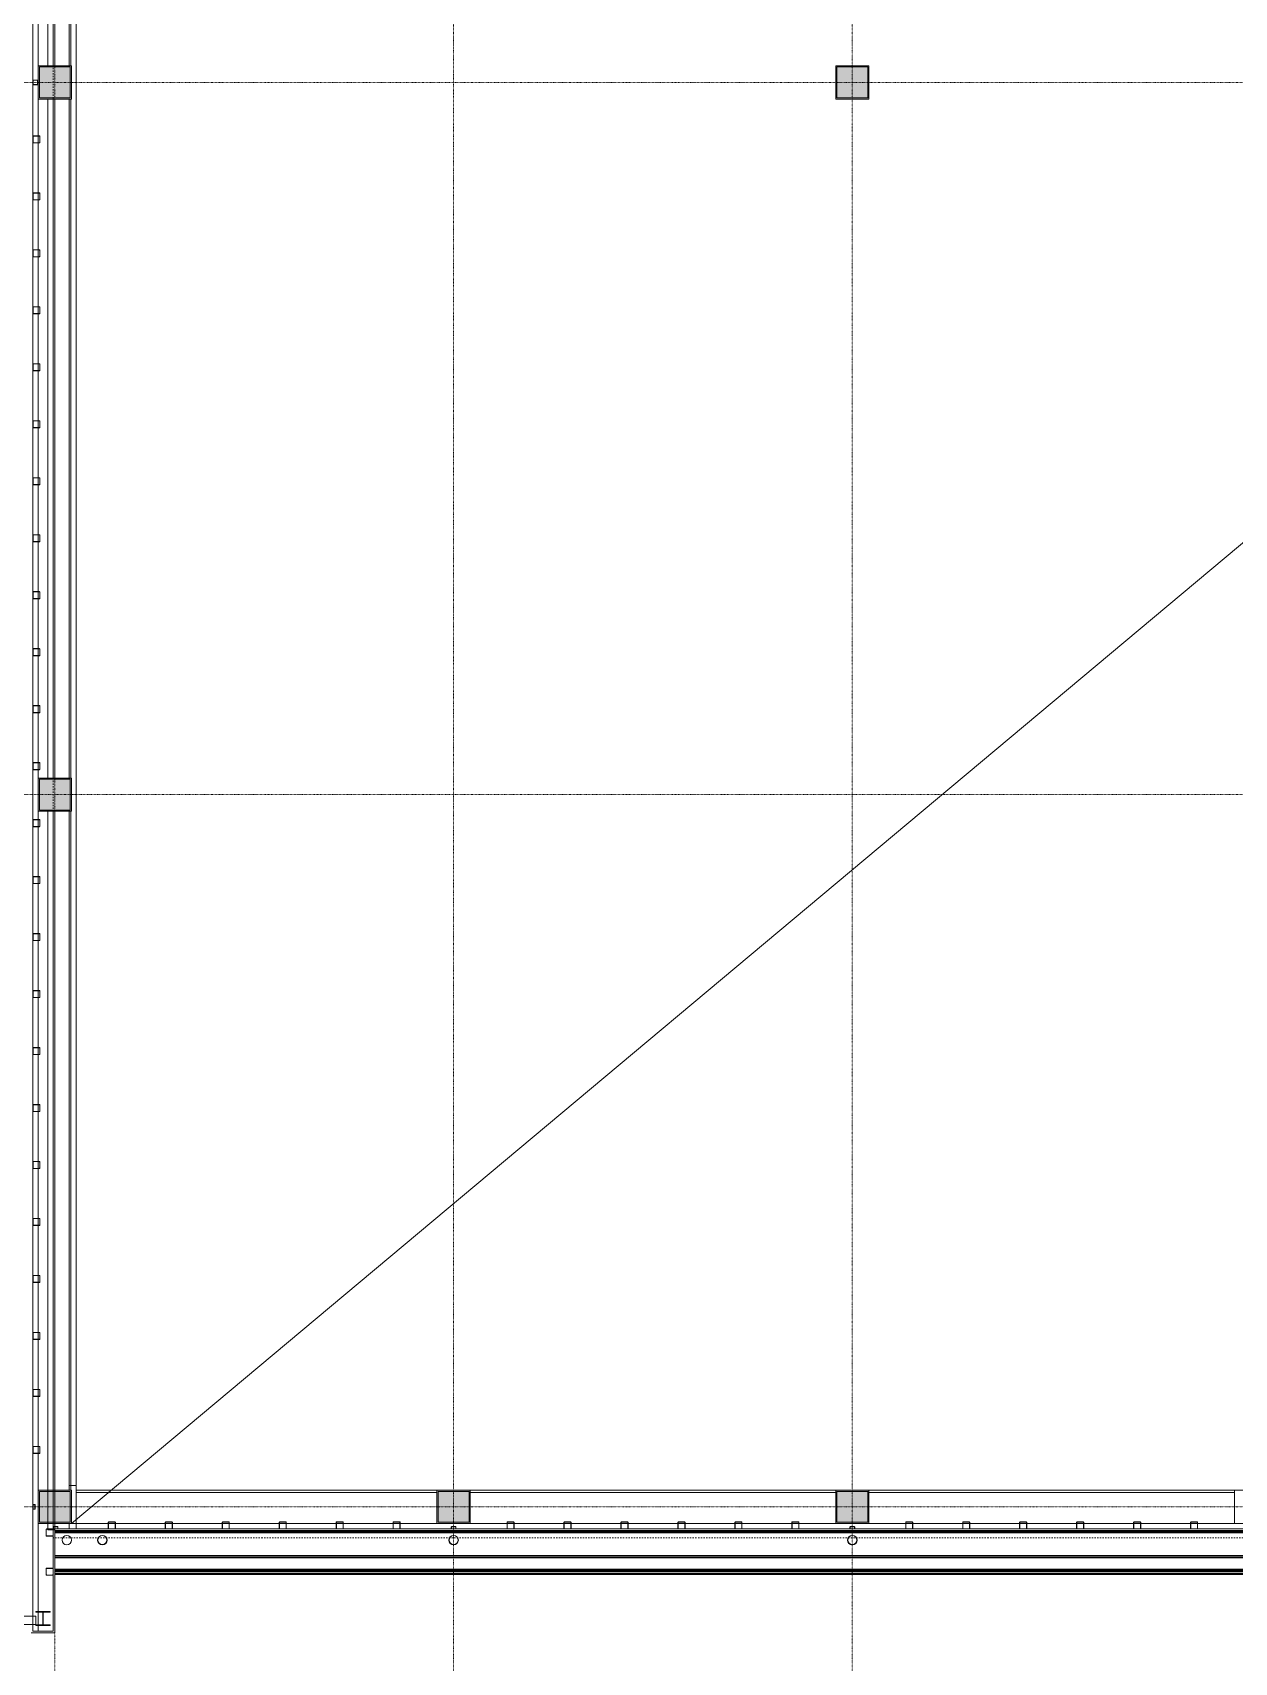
# Model space of a CAD drawing. Extents: x -32000 to 416743, y -254124 to 144214.
# Drawn here: x 17530 to 42850, y -3275 to 31049 of the extents above; entities that cross this region are included whole.
import ezdxf

# ---------------------------------------------------------------- set-up
doc = ezdxf.new("R2010")
doc.units = 0
doc.header["$LTSCALE"] = 10
for name, pattern in [('H12PL4$0$JJP_三點線', [0.9, 0.3, -0.15, 0, -0.15, 0, -0.15, 0, -0.15]), ('H12PL4$0$JJP_虛線(退縮線、投影線、地下室範圍、非屬本工程、圖面分區)', [0.45, 0.3, -0.15]), ('XFM7P40ICA$0$H12PL4$0$DOTK1', [0.01, 0.005, -0.005]), ('XFM7P40ICA$0$H12PL4$0$JJP_三點線', [0.9, 0.3, -0.15, 0, -0.15, 0, -0.15, 0, -0.15]), ('XFM7P40ICA$0$H12PL4$0$JJP_虛線(退縮線、投影線、地下室範圍、非屬本工程、圖面分區)', [0.45, 0.3, -0.15]), ('XFM7P40ICA$0$H12PL4$0$TAI_虛線', [5.644, 2.822, -2.822])]:
    doc.linetypes.add(name, pattern=pattern)
for name, color, linetype in [('H12PL4$0$A-OBJE-2D', 252, 'Continuous'), ('H12PL4$0$A-OBJE-MEP', 252, 'Continuous'), ('H12PL4$0$A-WALL-EX', 252, 'Continuous'), ('H12PL4$0$A-WALL-IN', 252, 'Continuous'), ('H12PL4$0$S-COL', 252, 'Continuous'), ('H12PL4$0$S-GRID', 252, 'Continuous'), ('XFM7P40ICA$0$H12PL4$0$A-OBJE-MEP', 252, 'Continuous'), ('XFM7P40ICA$0$H12PL4$0$A-ROOF', 252, 'Continuous'), ('XFM7P40ICA$0$H12PL4$0$A-WALL-EX', 252, 'Continuous'), ('XFM7P40ICA$0$H12PL4$0$A-WALL-IN', 252, 'Continuous'), ('XFM7P40ICA$0$H12PL4$0$Hattch', 252, 'Continuous'), ('XFM7P40ICA$0$H12PL4$0$L40_19_DRAN', 252, 'Continuous'), ('XFM7P40ICA$0$H12PL4$0$L40_19_SIAGE1', 252, 'Continuous'), ('XFM7P40ICA$0$H12PL4$0$L40_19_SIAGE3', 252, 'Continuous'), ('XFM7P40ICA$0$H12PL4$0$L40_19_STEEL2', 252, 'Continuous'), ('XFM7P40ICA$0$H12PL4$0$L40_19_STEEL3', 252, 'Continuous'), ('XFM7P40ICA$0$H12PL4$0$L40_19_SUGATAD', 252, 'Continuous'), ('XFM7P40ICA$0$H12PL4$0$S-COL', 252, 'Continuous'), ('XFM7P40ICA$0$H12PL4$0$S-GRID', 252, 'Continuous')]:
    doc.layers.add(name, color=color, linetype=linetype)

# ---------------------------------------------------------------- blocks, each defined once
blk = doc.blocks.new('H12PL4')
at = {"layer": 'H12PL4$0$A-OBJE-2D', "lineweight": 0}
blk.add_line((18350, -350), (126700, 90350), dxfattribs=at)
at = {"layer": 'H12PL4$0$A-OBJE-MEP', "lineweight": 0, "flags": 128}
for points in [[(19095, -700, 1), (18905, -700, 1)], [(26495, -700, 1), (26305, -700, 1)], [(34895, -700, 1), (34705, -700, 1)]]:
    blk.add_lwpolyline(points, format="xyb", close=True, dxfattribs=at)
at = {"layer": 'H12PL4$0$A-OBJE-MEP', "lineweight": 0}
for centre in [(19000, -700), (26400, -700), (34800, -700)]:
    blk.add_circle(centre, 100, dxfattribs=at)
at = {"layer": 'H12PL4$0$A-WALL-EX', "lineweight": 0}
blk.add_line((126700, -465), (18000, -465), dxfattribs=at)
at = {"layer": 'H12PL4$0$A-WALL-EX', "linetype": 'H12PL4$0$JJP_虛線(退縮線、投影線、地下室範圍、非屬本工程、圖面分區)', "lineweight": 0}
for p, q in [((18000, -550), (126646.3, -550)), ((18000, -1050), (126646.3, -1050)), ((18000, -1330), (126700, -1330)), ((18000, -1345), (126700, -1345)), ((18000, -1365), (126700, -1365))]:
    blk.add_line(p, q, dxfattribs=at)
at = {"layer": 'H12PL4$0$A-WALL-EX', "lineweight": 0, "flags": 128}
for points in [[(17650, 30350), (17650, 44650)], [(17650, 15350), (17650, 29650)], [(17650, 350), (17650, 14650)], [(17650, -2615), (17650, -350)], [(18000, -482.5), (17965, -482.5)], [(17965, -482.5), (17965, -2615)], [(126700, -350), (18000, -350)], [(18000, -465), (18000, -350)], [(18000, -482.5), (18000, -465)], [(18000, -500), (68150, -500)], [(18000, -500), (126700, -500)], [(18000, -500), (126700, -500)], [(18000, -2650), (18000, -500)], [(18000, -1400), (126700, -1400)], [(17600, -2300), (-150, -2300)], [(17600, -2300), (17600, -2480)], [(-150, -2480), (17600, -2480)], [(17500, -2650), (17965, -2650)], [(17965, -2615), (17650, -2615)], [(17965, -2650), (18000, -2650)]]:
    blk.add_lwpolyline(points, dxfattribs=at)
at = {"layer": 'H12PL4$0$A-WALL-EX', "linetype": 'H12PL4$0$JJP_虛線(退縮線、投影線、地下室範圍、非屬本工程、圖面分區)', "lineweight": 0, "flags": 128}
for points in [[(17850, 44650), (17850, 30350)], [(18000, 30350), (18000, 32925)], [(17850, 29650), (17850, 15350)], [(18000, 27075), (18000, 29650)], [(18000, 24075), (18000, 26925)], [(18000, 21075), (18000, 23925)], [(18000, 18075), (18000, 20925)], [(18000, 15350), (18000, 17925)], [(17850, 14650), (17850, -482.5)], [(18000, -482.5), (18000, 14650)], [(17850, -482.5), (18000, -482.5)], [(126700, -520), (18000, -520)], [(18000, -520), (18000, -1315)], [(126646.3, -525), (18000, -525)], [(18000, -550), (18000, -525)], [(18000, -1050), (18000, -550)], [(18000, -1075), (18000, -1050)], [(18000, -1075), (126646.3, -1075)], [(126700, -1315), (18000, -1315)], [(18000, -1365), (18000, -1345)], [(18000, -1345), (126700, -1345)], [(18000, -1415), (18000, -1365)], [(126700, -1365), (18000, -1365)], [(18000, -1365), (18000, -1400)], [(18000, -1400), (126700, -1400)], [(18000, -1415), (126700, -1415)]]:
    blk.add_lwpolyline(points, dxfattribs=at)
at = {"layer": 'H12PL4$0$A-WALL-IN', "lineweight": 0, "flags": 128}
for points in [[(18450, -465.1), (18450, 85450)], [(18300, 44650), (18300, 30350)], [(18300, 29650), (18300, 15350)], [(18300, 14650), (18300, 350)], [(18300, -350), (18300, -465.1)], [(18300, -465.1), (18450, -465.1)]]:
    blk.add_lwpolyline(points, dxfattribs=at)
at = {"layer": 'H12PL4$0$S-COL', "lineweight": 0, "flags": 128}
for points in [[(17650, 29650), (18350, 29650), (18350, 30350), (17650, 30350)], [(34450, 29650), (35150, 29650), (35150, 30350), (34450, 30350)], [(17650, 14650), (18350, 14650), (18350, 15350), (17650, 15350)]]:
    blk.add_lwpolyline(points, close=True, dxfattribs=at)
for points in [[(18350, -350), (18350, 350), (17650, 350), (17650, -350), (18000, -350)], [(26750, -350), (26750, 350), (26050, 350), (26050, -350)], [(35150, -350), (35150, 350), (34450, 350), (34450, -350)]]:
    blk.add_lwpolyline(points, dxfattribs=at)
at = {"layer": 'H12PL4$0$S-GRID', "linetype": 'H12PL4$0$JJP_三點線', "lineweight": 0}
for p, q in [((18000, 128250), (18000, -28000)), ((26400, 128250), (26400, -28000)), ((34800, 128250), (34800, -28000)), ((-29000, 30000), (289600, 30000)), ((-29000, 15000), (289600, 15000)), ((-29000, 0), (289600, 0))]:
    blk.add_line(p, q, dxfattribs=at)
blk = doc.blocks.new('XFM7P40ICA$0$H12PL4')
at = {"layer": 'XFM7P40ICA$0$H12PL4$0$Hattch', "linetype": 'Continuous', "lineweight": 0}
for points in [[(17650, 29650), (18350, 29650), (18350, 30350), (17650, 30350)], [(34450, 29650), (35150, 29650), (35150, 30350), (34450, 30350)], [(17650, 14650), (18350, 14650), (18350, 15350), (17650, 15350)], [(17650, -350), (18350, -350), (18350, 350), (17650, 350)], [(26050, -350), (26750, -350), (26750, 350), (26050, 350)], [(34450, -350), (35150, -350), (35150, 350), (34450, 350)]]:
    blk.add_hatch(color=256, dxfattribs=at).paths.add_polyline_path(points)
at = {"layer": 'XFM7P40ICA$0$H12PL4$0$A-OBJE-MEP', "lineweight": 0, "flags": 128}
for points in [[(19095, -700, 1), (18905, -700, 1)], [(26495, -700, 1), (26305, -700, 1)], [(34895, -700, 1), (34705, -700, 1)]]:
    blk.add_lwpolyline(points, format="xyb", close=True, dxfattribs=at)
at = {"layer": 'XFM7P40ICA$0$H12PL4$0$A-OBJE-MEP', "lineweight": 0}
for centre in [(19000, -700), (26400, -700), (34800, -700)]:
    blk.add_circle(centre, 100, dxfattribs=at)
at = {"layer": 'XFM7P40ICA$0$H12PL4$0$A-ROOF', "linetype": 'XFM7P40ICA$0$H12PL4$0$TAI_虛線', "lineweight": 0, "flags": 128}
for points in [[(17965, -650), (17965, 45000)], [(126735, -650), (17965, -650)]]:
    blk.add_lwpolyline(points, dxfattribs=at)
at = {"layer": 'XFM7P40ICA$0$H12PL4$0$A-WALL-EX', "linetype": 'XFM7P40ICA$0$H12PL4$0$JJP_虛線(退縮線、投影線、地下室範圍、非屬本工程、圖面分區)', "lineweight": 0}
for p, q in [((18000, -550), (126646.3, -550)), ((18000, -1050), (126646.3, -1050)), ((18000, -1330), (126700, -1330)), ((18000, -1345), (126700, -1345)), ((18000, -1365), (126700, -1365))]:
    blk.add_line(p, q, dxfattribs=at)
at = {"layer": 'XFM7P40ICA$0$H12PL4$0$A-WALL-EX', "lineweight": 0}
for p, q in [((17500, -2300), (17535, -2300)), ((17500, -2480), (17535, -2480))]:
    blk.add_line(p, q, dxfattribs=at)
at = {"layer": 'XFM7P40ICA$0$H12PL4$0$A-WALL-EX', "lineweight": 0, "flags": 128}
for points in [[(17535, -2300), (17535, 82650)], [(17965, -465), (18000, -465)], [(17965, -465), (18000, -465)], [(17965, -465), (17965, -2615)], [(126700, -465), (18000, -465)], [(18000, -500), (126700, -500)], [(18000, -2650), (18000, -500)], [(17600, -2300), (-150, -2300)], [(17600, -2300), (17600, -2480)], [(-150, -2480), (17600, -2480)], [(17500, -2650), (17965, -2650)], [(17535, -2615), (17535, -2480)], [(17965, -2615), (17535, -2615)], [(17965, -2650), (18000, -2650)]]:
    blk.add_lwpolyline(points, dxfattribs=at)
at = {"layer": 'XFM7P40ICA$0$H12PL4$0$A-WALL-EX', "linetype": 'XFM7P40ICA$0$H12PL4$0$JJP_虛線(退縮線、投影線、地下室範圍、非屬本工程、圖面分區)', "lineweight": 0, "flags": 128}
for points in [[(17965, 44650), (17965, 30350)], [(18000, 30350), (18000, 44650)], [(17965, 29650), (17965, 15350)], [(18000, 15350), (18000, 29650)], [(17965, 14650), (17965, -482.5)], [(18000, -482.5), (18000, 14650)], [(126700, -520), (18000, -520)], [(18000, -520), (18000, -1315)], [(126646.3, -525), (18000, -525)], [(18000, -550), (18000, -525)], [(18000, -1050), (18000, -550)], [(126700, -1025), (18000, -1025)], [(18000, -1425), (18000, -1025)], [(18000, -1075), (18000, -1050)], [(18000, -1075), (126646.3, -1075)], [(126700, -1315), (18000, -1315)], [(18000, -1365), (18000, -1345)], [(18000, -1345), (126700, -1345)], [(18000, -1415), (18000, -1365)], [(126700, -1365), (18000, -1365)], [(18000, -1365), (18000, -1400)], [(18000, -1400), (126700, -1400)], [(18000, -1415), (126700, -1415)], [(18000, -1425), (126700, -1425)]]:
    blk.add_lwpolyline(points, dxfattribs=at)
at = {"layer": 'XFM7P40ICA$0$H12PL4$0$A-WALL-IN', "lineweight": 0, "flags": 128}
for points in [[(18450, 450), (18450, 85450)], [(18300, 44650), (18300, 30350)], [(18300, 29650), (18300, 15350)], [(18300, 14650), (18300, 450)], [(18300, 450), (18450, 450)]]:
    blk.add_lwpolyline(points, dxfattribs=at)
at = {"layer": 'XFM7P40ICA$0$H12PL4$0$Hattch', "lineweight": 0}
blk.add_line((17588.5, -2420.7), (17588.6, -2420.7), dxfattribs=at)
at = {"layer": 'XFM7P40ICA$0$H12PL4$0$L40_19_DRAN', "lineweight": 0}
for centre in [(18250, -700), (26400, -700), (34800, -700)]:
    blk.add_circle(centre, 100, dxfattribs=at)
at = {"layer": 'XFM7P40ICA$0$H12PL4$0$L40_19_SIAGE1', "lineweight": 0}
for p, q in [((18450, 350), (18450, 85450)), ((18450, 350), (26050, 350)), ((26750, 350), (34450, 350)), ((35150, 350), (42850, 350)), ((18000, -2650), (18000, -500)), ((126700, -500), (18000, -500)), ((17500, -2650), (18000, -2650))]:
    blk.add_line(p, q, dxfattribs=at)
at = {"layer": 'XFM7P40ICA$0$H12PL4$0$L40_19_SIAGE3', "lineweight": 0}
for p, q in [((17535, -2615), (17535, 91665)), ((18337.5, 30350), (18337.5, 44650)), ((18337.5, 15350), (18337.5, 29650)), ((18337.5, 350), (18337.5, 14650)), ((18450, 350), (18450, -465)), ((18450, 300), (26050, 300)), ((26750, 300), (34450, 300)), ((35150, 300), (42850, 300)), ((17965, -465), (17965, -2615)), ((17965, -465), (126735, -465)), ((17965, -2615), (17535, -2615))]:
    blk.add_line(p, q, dxfattribs=at)
at = {"layer": 'XFM7P40ICA$0$H12PL4$0$L40_19_STEEL2', "lineweight": 0, "flags": 128}
for points in [[(17650, 29650), (17650, 30350), (18350, 30350), (18350, 29650)], [(17675, 29675), (17675, 30325), (18325, 30325), (18325, 29675)], [(34450, 29650), (34450, 30350), (35150, 30350), (35150, 29650)], [(34475, 29675), (34475, 30325), (35125, 30325), (35125, 29675)], [(17650, 14650), (17650, 15350), (18350, 15350), (18350, 14650)], [(17675, 14675), (17675, 15325), (18325, 15325), (18325, 14675)], [(17650, -350), (17650, 350), (18350, 350), (18350, -350)], [(26050, -350), (26050, 350), (26750, 350), (26750, -350)], [(34450, -350), (34450, 350), (35150, 350), (35150, -350)], [(42850, -350), (42850, 350), (43550, 350), (43550, -350)], [(17675, -325), (17675, 325), (18325, 325), (18325, -325)], [(26075, -325), (26075, 325), (26725, 325), (26725, -325)], [(34475, -325), (34475, 325), (35125, 325), (35125, -325)]]:
    blk.add_lwpolyline(points, close=True, dxfattribs=at)
blk.add_lwpolyline([(17900, -2500), (17600, -2500), (17600, -2485), (17732, -2485, 0.4142136), (17745, -2472), (17745, -2228, 0.4142136), (17732, -2215), (17600, -2215), (17600, -2200), (17900, -2200), (17900, -2215), (17768, -2215, 0.4142136), (17755, -2228), (17755, -2472, 0.4142136), (17768, -2485), (17900, -2485)], format="xyb", close=True, dxfattribs=at)
at = {"layer": 'XFM7P40ICA$0$H12PL4$0$L40_19_STEEL3', "lineweight": 0, "flags": 128}
for points in [[(17635, 30036.5), (17635, 29963.5, -0.4142136), (17621.5, 29950), (17548.5, 29950, -0.4142136), (17535, 29963.5), (17535, 30036.5, -0.4142136), (17548.5, 30050), (17621.5, 30050, -0.4142136)], [(17630.5, 30036.5), (17630.5, 29963.5, -0.4142136), (17621.5, 29954.5), (17548.5, 29954.5, -0.4142136), (17539.5, 29963.5), (17539.5, 30036.5, -0.4142136), (17548.5, 30045.5), (17621.5, 30045.5, -0.4142136)], [(17685, 28861.5), (17685, 28738.5, -0.4142136), (17671.5, 28725), (17548.5, 28725, -0.4142136), (17535, 28738.5), (17535, 28861.5, -0.4142136), (17548.5, 28875), (17671.5, 28875, -0.4142136)], [(17680.5, 28861.5), (17680.5, 28738.5, -0.4142136), (17671.5, 28729.5), (17548.5, 28729.5, -0.4142136), (17539.5, 28738.5), (17539.5, 28861.5, -0.4142136), (17548.5, 28870.5), (17671.5, 28870.5, -0.4142136)], [(17685, 27661.5), (17685, 27538.5, -0.4142136), (17671.5, 27525), (17548.5, 27525, -0.4142136), (17535, 27538.5), (17535, 27661.5, -0.4142136), (17548.5, 27675), (17671.5, 27675, -0.4142136)], [(17680.5, 27661.5), (17680.5, 27538.5, -0.4142136), (17671.5, 27529.5), (17548.5, 27529.5, -0.4142136), (17539.5, 27538.5), (17539.5, 27661.5, -0.4142136), (17548.5, 27670.5), (17671.5, 27670.5, -0.4142136)], [(17685, 26461.5), (17685, 26338.5, -0.4142136), (17671.5, 26325), (17548.5, 26325, -0.4142136), (17535, 26338.5), (17535, 26461.5, -0.4142136), (17548.5, 26475), (17671.5, 26475, -0.4142136)], [(17680.5, 26461.5), (17680.5, 26338.5, -0.4142136), (17671.5, 26329.5), (17548.5, 26329.5, -0.4142136), (17539.5, 26338.5), (17539.5, 26461.5, -0.4142136), (17548.5, 26470.5), (17671.5, 26470.5, -0.4142136)], [(17685, 25261.5), (17685, 25138.5, -0.4142136), (17671.5, 25125), (17548.5, 25125, -0.4142136), (17535, 25138.5), (17535, 25261.5, -0.4142136), (17548.5, 25275), (17671.5, 25275, -0.4142136)], [(17680.5, 25261.5), (17680.5, 25138.5, -0.4142136), (17671.5, 25129.5), (17548.5, 25129.5, -0.4142136), (17539.5, 25138.5), (17539.5, 25261.5, -0.4142136), (17548.5, 25270.5), (17671.5, 25270.5, -0.4142136)], [(17685, 24061.5), (17685, 23938.5, -0.4142136), (17671.5, 23925), (17548.5, 23925, -0.4142136), (17535, 23938.5), (17535, 24061.5, -0.4142136), (17548.5, 24075), (17671.5, 24075, -0.4142136)], [(17680.5, 24061.5), (17680.5, 23938.5, -0.4142136), (17671.5, 23929.5), (17548.5, 23929.5, -0.4142136), (17539.5, 23938.5), (17539.5, 24061.5, -0.4142136), (17548.5, 24070.5), (17671.5, 24070.5, -0.4142136)], [(17685, 22861.5), (17685, 22738.5, -0.4142136), (17671.5, 22725), (17548.5, 22725, -0.4142136), (17535, 22738.5), (17535, 22861.5, -0.4142136), (17548.5, 22875), (17671.5, 22875, -0.4142136)], [(17680.5, 22861.5), (17680.5, 22738.5, -0.4142136), (17671.5, 22729.5), (17548.5, 22729.5, -0.4142136), (17539.5, 22738.5), (17539.5, 22861.5, -0.4142136), (17548.5, 22870.5), (17671.5, 22870.5, -0.4142136)], [(17685, 21661.5), (17685, 21538.5, -0.4142136), (17671.5, 21525), (17548.5, 21525, -0.4142136), (17535, 21538.5), (17535, 21661.5, -0.4142136), (17548.5, 21675), (17671.5, 21675, -0.4142136)], [(17680.5, 21661.5), (17680.5, 21538.5, -0.4142136), (17671.5, 21529.5), (17548.5, 21529.5, -0.4142136), (17539.5, 21538.5), (17539.5, 21661.5, -0.4142136), (17548.5, 21670.5), (17671.5, 21670.5, -0.4142136)], [(17685, 20461.5), (17685, 20338.5, -0.4142136), (17671.5, 20325), (17548.5, 20325, -0.4142136), (17535, 20338.5), (17535, 20461.5, -0.4142136), (17548.5, 20475), (17671.5, 20475, -0.4142136)], [(17680.5, 20461.5), (17680.5, 20338.5, -0.4142136), (17671.5, 20329.5), (17548.5, 20329.5, -0.4142136), (17539.5, 20338.5), (17539.5, 20461.5, -0.4142136), (17548.5, 20470.5), (17671.5, 20470.5, -0.4142136)], [(17685, 19261.5), (17685, 19138.5, -0.4142136), (17671.5, 19125), (17548.5, 19125, -0.4142136), (17535, 19138.5), (17535, 19261.5, -0.4142136), (17548.5, 19275), (17671.5, 19275, -0.4142136)], [(17680.5, 19261.5), (17680.5, 19138.5, -0.4142136), (17671.5, 19129.5), (17548.5, 19129.5, -0.4142136), (17539.5, 19138.5), (17539.5, 19261.5, -0.4142136), (17548.5, 19270.5), (17671.5, 19270.5, -0.4142136)], [(17685, 18061.5), (17685, 17938.5, -0.4142136), (17671.5, 17925), (17548.5, 17925, -0.4142136), (17535, 17938.5), (17535, 18061.5, -0.4142136), (17548.5, 18075), (17671.5, 18075, -0.4142136)], [(17680.5, 18061.5), (17680.5, 17938.5, -0.4142136), (17671.5, 17929.5), (17548.5, 17929.5, -0.4142136), (17539.5, 17938.5), (17539.5, 18061.5, -0.4142136), (17548.5, 18070.5), (17671.5, 18070.5, -0.4142136)], [(17685, 16861.5), (17685, 16738.5, -0.4142136), (17671.5, 16725), (17548.5, 16725, -0.4142136), (17535, 16738.5), (17535, 16861.5, -0.4142136), (17548.5, 16875), (17671.5, 16875, -0.4142136)], [(17680.5, 16861.5), (17680.5, 16738.5, -0.4142136), (17671.5, 16729.5), (17548.5, 16729.5, -0.4142136), (17539.5, 16738.5), (17539.5, 16861.5, -0.4142136), (17548.5, 16870.5), (17671.5, 16870.5, -0.4142136)], [(17685, 15661.5), (17685, 15538.5, -0.4142136), (17671.5, 15525), (17548.5, 15525, -0.4142136), (17535, 15538.5), (17535, 15661.5, -0.4142136), (17548.5, 15675), (17671.5, 15675, -0.4142136)], [(17680.5, 15661.5), (17680.5, 15538.5, -0.4142136), (17671.5, 15529.5), (17548.5, 15529.5, -0.4142136), (17539.5, 15538.5), (17539.5, 15661.5, -0.4142136), (17548.5, 15670.5), (17671.5, 15670.5, -0.4142136)], [(17685, 14461.5), (17685, 14338.5, -0.4142136), (17671.5, 14325), (17548.5, 14325, -0.4142136), (17535, 14338.5), (17535, 14461.5, -0.4142136), (17548.5, 14475), (17671.5, 14475, -0.4142136)], [(17680.5, 14461.5), (17680.5, 14338.5, -0.4142136), (17671.5, 14329.5), (17548.5, 14329.5, -0.4142136), (17539.5, 14338.5), (17539.5, 14461.5, -0.4142136), (17548.5, 14470.5), (17671.5, 14470.5, -0.4142136)], [(17685, 13261.5), (17685, 13138.5, -0.4142136), (17671.5, 13125), (17548.5, 13125, -0.4142136), (17535, 13138.5), (17535, 13261.5, -0.4142136), (17548.5, 13275), (17671.5, 13275, -0.4142136)], [(17680.5, 13261.5), (17680.5, 13138.5, -0.4142136), (17671.5, 13129.5), (17548.5, 13129.5, -0.4142136), (17539.5, 13138.5), (17539.5, 13261.5, -0.4142136), (17548.5, 13270.5), (17671.5, 13270.5, -0.4142136)], [(17685, 12061.5), (17685, 11938.5, -0.4142136), (17671.5, 11925), (17548.5, 11925, -0.4142136), (17535, 11938.5), (17535, 12061.5, -0.4142136), (17548.5, 12075), (17671.5, 12075, -0.4142136)], [(17680.5, 12061.5), (17680.5, 11938.5, -0.4142136), (17671.5, 11929.5), (17548.5, 11929.5, -0.4142136), (17539.5, 11938.5), (17539.5, 12061.5, -0.4142136), (17548.5, 12070.5), (17671.5, 12070.5, -0.4142136)], [(17685, 10861.5), (17685, 10738.5, -0.4142136), (17671.5, 10725), (17548.5, 10725, -0.4142136), (17535, 10738.5), (17535, 10861.5, -0.4142136), (17548.5, 10875), (17671.5, 10875, -0.4142136)], [(17680.5, 10861.5), (17680.5, 10738.5, -0.4142136), (17671.5, 10729.5), (17548.5, 10729.5, -0.4142136), (17539.5, 10738.5), (17539.5, 10861.5, -0.4142136), (17548.5, 10870.5), (17671.5, 10870.5, -0.4142136)], [(17685, 9661.5), (17685, 9538.5, -0.4142136), (17671.5, 9525), (17548.5, 9525, -0.4142136), (17535, 9538.5), (17535, 9661.5, -0.4142136), (17548.5, 9675), (17671.5, 9675, -0.4142136)], [(17680.5, 9661.5), (17680.5, 9538.5, -0.4142136), (17671.5, 9529.5), (17548.5, 9529.5, -0.4142136), (17539.5, 9538.5), (17539.5, 9661.5, -0.4142136), (17548.5, 9670.5), (17671.5, 9670.5, -0.4142136)], [(17685, 8461.5), (17685, 8338.5, -0.4142136), (17671.5, 8325), (17548.5, 8325, -0.4142136), (17535, 8338.5), (17535, 8461.5, -0.4142136), (17548.5, 8475), (17671.5, 8475, -0.4142136)], [(17680.5, 8461.5), (17680.5, 8338.5, -0.4142136), (17671.5, 8329.5), (17548.5, 8329.5, -0.4142136), (17539.5, 8338.5), (17539.5, 8461.5, -0.4142136), (17548.5, 8470.5), (17671.5, 8470.5, -0.4142136)], [(17685, 7261.5), (17685, 7138.5, -0.4142136), (17671.5, 7125), (17548.5, 7125, -0.4142136), (17535, 7138.5), (17535, 7261.5, -0.4142136), (17548.5, 7275), (17671.5, 7275, -0.4142136)], [(17680.5, 7261.5), (17680.5, 7138.5, -0.4142136), (17671.5, 7129.5), (17548.5, 7129.5, -0.4142136), (17539.5, 7138.5), (17539.5, 7261.5, -0.4142136), (17548.5, 7270.5), (17671.5, 7270.5, -0.4142136)], [(17685, 6061.5), (17685, 5938.5, -0.4142136), (17671.5, 5925), (17548.5, 5925, -0.4142136), (17535, 5938.5), (17535, 6061.5, -0.4142136), (17548.5, 6075), (17671.5, 6075, -0.4142136)], [(17680.5, 6061.5), (17680.5, 5938.5, -0.4142136), (17671.5, 5929.5), (17548.5, 5929.5, -0.4142136), (17539.5, 5938.5), (17539.5, 6061.5, -0.4142136), (17548.5, 6070.5), (17671.5, 6070.5, -0.4142136)], [(17685, 4861.5), (17685, 4738.5, -0.4142136), (17671.5, 4725), (17548.5, 4725, -0.4142136), (17535, 4738.5), (17535, 4861.5, -0.4142136), (17548.5, 4875), (17671.5, 4875, -0.4142136)], [(17680.5, 4861.5), (17680.5, 4738.5, -0.4142136), (17671.5, 4729.5), (17548.5, 4729.5, -0.4142136), (17539.5, 4738.5), (17539.5, 4861.5, -0.4142136), (17548.5, 4870.5), (17671.5, 4870.5, -0.4142136)], [(17685, 3661.5), (17685, 3538.5, -0.4142136), (17671.5, 3525), (17548.5, 3525, -0.4142136), (17535, 3538.5), (17535, 3661.5, -0.4142136), (17548.5, 3675), (17671.5, 3675, -0.4142136)], [(17680.5, 3661.5), (17680.5, 3538.5, -0.4142136), (17671.5, 3529.5), (17548.5, 3529.5, -0.4142136), (17539.5, 3538.5), (17539.5, 3661.5, -0.4142136), (17548.5, 3670.5), (17671.5, 3670.5, -0.4142136)], [(17685, 2461.5), (17685, 2338.5, -0.4142136), (17671.5, 2325), (17548.5, 2325, -0.4142136), (17535, 2338.5), (17535, 2461.5, -0.4142136), (17548.5, 2475), (17671.5, 2475, -0.4142136)], [(17680.5, 2461.5), (17680.5, 2338.5, -0.4142136), (17671.5, 2329.5), (17548.5, 2329.5, -0.4142136), (17539.5, 2338.5), (17539.5, 2461.5, -0.4142136), (17548.5, 2470.5), (17671.5, 2470.5, -0.4142136)], [(17685, 1261.5), (17685, 1138.5, -0.4142136), (17671.5, 1125), (17548.5, 1125, -0.4142136), (17535, 1138.5), (17535, 1261.5, -0.4142136), (17548.5, 1275), (17671.5, 1275, -0.4142136)], [(17680.5, 1261.5), (17680.5, 1138.5, -0.4142136), (17671.5, 1129.5), (17548.5, 1129.5, -0.4142136), (17539.5, 1138.5), (17539.5, 1261.5, -0.4142136), (17548.5, 1270.5), (17671.5, 1270.5, -0.4142136)], [(17585, 36.5), (17585, -36.5, -0.4142136), (17571.5, -50), (17548.5, -50, -0.4142136), (17535, -36.5), (17535, 36.5, -0.4142136), (17548.5, 50), (17571.5, 50, -0.4142136)], [(17580.5, 36.5), (17580.5, -36.5, -0.4142136), (17571.5, -45.5), (17548.5, -45.5, -0.4142136), (17539.5, -36.5), (17539.5, 36.5, -0.4142136), (17548.5, 45.5), (17571.5, 45.5, -0.4142136)], [(19261.5, -315), (19138.5, -315, 0.4142136), (19125, -328.5), (19125, -451.5, 0.4142136), (19138.5, -465), (19261.5, -465, 0.4142136), (19275, -451.5), (19275, -328.5, 0.4142136)], [(19261.5, -319.5), (19138.5, -319.5, 0.4142136), (19129.5, -328.5), (19129.5, -451.5, 0.4142136), (19138.5, -460.5), (19261.5, -460.5, 0.4142136), (19270.5, -451.5), (19270.5, -328.5, 0.4142136)], [(20461.5, -315), (20338.5, -315, 0.4142136), (20325, -328.5), (20325, -451.5, 0.4142136), (20338.5, -465), (20461.5, -465, 0.4142136), (20475, -451.5), (20475, -328.5, 0.4142136)], [(20461.5, -319.5), (20338.5, -319.5, 0.4142136), (20329.5, -328.5), (20329.5, -451.5, 0.4142136), (20338.5, -460.5), (20461.5, -460.5, 0.4142136), (20470.5, -451.5), (20470.5, -328.5, 0.4142136)], [(21661.5, -315), (21538.5, -315, 0.4142136), (21525, -328.5), (21525, -451.5, 0.4142136), (21538.5, -465), (21661.5, -465, 0.4142136), (21675, -451.5), (21675, -328.5, 0.4142136)], [(21661.5, -319.5), (21538.5, -319.5, 0.4142136), (21529.5, -328.5), (21529.5, -451.5, 0.4142136), (21538.5, -460.5), (21661.5, -460.5, 0.4142136), (21670.5, -451.5), (21670.5, -328.5, 0.4142136)], [(22861.5, -315), (22738.5, -315, 0.4142136), (22725, -328.5), (22725, -451.5, 0.4142136), (22738.5, -465), (22861.5, -465, 0.4142136), (22875, -451.5), (22875, -328.5, 0.4142136)], [(22861.5, -319.5), (22738.5, -319.5, 0.4142136), (22729.5, -328.5), (22729.5, -451.5, 0.4142136), (22738.5, -460.5), (22861.5, -460.5, 0.4142136), (22870.5, -451.5), (22870.5, -328.5, 0.4142136)], [(24061.5, -315), (23938.5, -315, 0.4142136), (23925, -328.5), (23925, -451.5, 0.4142136), (23938.5, -465), (24061.5, -465, 0.4142136), (24075, -451.5), (24075, -328.5, 0.4142136)], [(24061.5, -319.5), (23938.5, -319.5, 0.4142136), (23929.5, -328.5), (23929.5, -451.5, 0.4142136), (23938.5, -460.5), (24061.5, -460.5, 0.4142136), (24070.5, -451.5), (24070.5, -328.5, 0.4142136)], [(25261.5, -315), (25138.5, -315, 0.4142136), (25125, -328.5), (25125, -451.5, 0.4142136), (25138.5, -465), (25261.5, -465, 0.4142136), (25275, -451.5), (25275, -328.5, 0.4142136)], [(25261.5, -319.5), (25138.5, -319.5, 0.4142136), (25129.5, -328.5), (25129.5, -451.5, 0.4142136), (25138.5, -460.5), (25261.5, -460.5, 0.4142136), (25270.5, -451.5), (25270.5, -328.5, 0.4142136)], [(27661.5, -315), (27538.5, -315, 0.4142136), (27525, -328.5), (27525, -451.5, 0.4142136), (27538.5, -465), (27661.5, -465, 0.4142136), (27675, -451.5), (27675, -328.5, 0.4142136)], [(27661.5, -319.5), (27538.5, -319.5, 0.4142136), (27529.5, -328.5), (27529.5, -451.5, 0.4142136), (27538.5, -460.5), (27661.5, -460.5, 0.4142136), (27670.5, -451.5), (27670.5, -328.5, 0.4142136)], [(28861.5, -315), (28738.5, -315, 0.4142136), (28725, -328.5), (28725, -451.5, 0.4142136), (28738.5, -465), (28861.5, -465, 0.4142136), (28875, -451.5), (28875, -328.5, 0.4142136)], [(28861.5, -319.5), (28738.5, -319.5, 0.4142136), (28729.5, -328.5), (28729.5, -451.5, 0.4142136), (28738.5, -460.5), (28861.5, -460.5, 0.4142136), (28870.5, -451.5), (28870.5, -328.5, 0.4142136)], [(30061.5, -315), (29938.5, -315, 0.4142136), (29925, -328.5), (29925, -451.5, 0.4142136), (29938.5, -465), (30061.5, -465, 0.4142136), (30075, -451.5), (30075, -328.5, 0.4142136)], [(30061.5, -319.5), (29938.5, -319.5, 0.4142136), (29929.5, -328.5), (29929.5, -451.5, 0.4142136), (29938.5, -460.5), (30061.5, -460.5, 0.4142136), (30070.5, -451.5), (30070.5, -328.5, 0.4142136)], [(31261.5, -315), (31138.5, -315, 0.4142136), (31125, -328.5), (31125, -451.5, 0.4142136), (31138.5, -465), (31261.5, -465, 0.4142136), (31275, -451.5), (31275, -328.5, 0.4142136)], [(31261.5, -319.5), (31138.5, -319.5, 0.4142136), (31129.5, -328.5), (31129.5, -451.5, 0.4142136), (31138.5, -460.5), (31261.5, -460.5, 0.4142136), (31270.5, -451.5), (31270.5, -328.5, 0.4142136)], [(32461.5, -315), (32338.5, -315, 0.4142136), (32325, -328.5), (32325, -451.5, 0.4142136), (32338.5, -465), (32461.5, -465, 0.4142136), (32475, -451.5), (32475, -328.5, 0.4142136)], [(32461.5, -319.5), (32338.5, -319.5, 0.4142136), (32329.5, -328.5), (32329.5, -451.5, 0.4142136), (32338.5, -460.5), (32461.5, -460.5, 0.4142136), (32470.5, -451.5), (32470.5, -328.5, 0.4142136)], [(33661.5, -315), (33538.5, -315, 0.4142136), (33525, -328.5), (33525, -451.5, 0.4142136), (33538.5, -465), (33661.5, -465, 0.4142136), (33675, -451.5), (33675, -328.5, 0.4142136)], [(33661.5, -319.5), (33538.5, -319.5, 0.4142136), (33529.5, -328.5), (33529.5, -451.5, 0.4142136), (33538.5, -460.5), (33661.5, -460.5, 0.4142136), (33670.5, -451.5), (33670.5, -328.5, 0.4142136)], [(36061.5, -315), (35938.5, -315, 0.4142136), (35925, -328.5), (35925, -451.5, 0.4142136), (35938.5, -465), (36061.5, -465, 0.4142136), (36075, -451.5), (36075, -328.5, 0.4142136)], [(36061.5, -319.5), (35938.5, -319.5, 0.4142136), (35929.5, -328.5), (35929.5, -451.5, 0.4142136), (35938.5, -460.5), (36061.5, -460.5, 0.4142136), (36070.5, -451.5), (36070.5, -328.5, 0.4142136)], [(37261.5, -315), (37138.5, -315, 0.4142136), (37125, -328.5), (37125, -451.5, 0.4142136), (37138.5, -465), (37261.5, -465, 0.4142136), (37275, -451.5), (37275, -328.5, 0.4142136)], [(37261.5, -319.5), (37138.5, -319.5, 0.4142136), (37129.5, -328.5), (37129.5, -451.5, 0.4142136), (37138.5, -460.5), (37261.5, -460.5, 0.4142136), (37270.5, -451.5), (37270.5, -328.5, 0.4142136)], [(38461.5, -315), (38338.5, -315, 0.4142136), (38325, -328.5), (38325, -451.5, 0.4142136), (38338.5, -465), (38461.5, -465, 0.4142136), (38475, -451.5), (38475, -328.5, 0.4142136)], [(38461.5, -319.5), (38338.5, -319.5, 0.4142136), (38329.5, -328.5), (38329.5, -451.5, 0.4142136), (38338.5, -460.5), (38461.5, -460.5, 0.4142136), (38470.5, -451.5), (38470.5, -328.5, 0.4142136)], [(39661.5, -315), (39538.5, -315, 0.4142136), (39525, -328.5), (39525, -451.5, 0.4142136), (39538.5, -465), (39661.5, -465, 0.4142136), (39675, -451.5), (39675, -328.5, 0.4142136)], [(39661.5, -319.5), (39538.5, -319.5, 0.4142136), (39529.5, -328.5), (39529.5, -451.5, 0.4142136), (39538.5, -460.5), (39661.5, -460.5, 0.4142136), (39670.5, -451.5), (39670.5, -328.5, 0.4142136)], [(40861.5, -315), (40738.5, -315, 0.4142136), (40725, -328.5), (40725, -451.5, 0.4142136), (40738.5, -465), (40861.5, -465, 0.4142136), (40875, -451.5), (40875, -328.5, 0.4142136)], [(40861.5, -319.5), (40738.5, -319.5, 0.4142136), (40729.5, -328.5), (40729.5, -451.5, 0.4142136), (40738.5, -460.5), (40861.5, -460.5, 0.4142136), (40870.5, -451.5), (40870.5, -328.5, 0.4142136)], [(42061.5, -315), (41938.5, -315, 0.4142136), (41925, -328.5), (41925, -451.5, 0.4142136), (41938.5, -465), (42061.5, -465, 0.4142136), (42075, -451.5), (42075, -328.5, 0.4142136)], [(42061.5, -319.5), (41938.5, -319.5, 0.4142136), (41929.5, -328.5), (41929.5, -451.5, 0.4142136), (41938.5, -460.5), (42061.5, -460.5, 0.4142136), (42070.5, -451.5), (42070.5, -328.5, 0.4142136)], [(17815, -478.5), (17815, -601.5, 0.4142136), (17828.5, -615), (17951.5, -615, 0.4142136), (17965, -601.5), (17965, -478.5, 0.4142136), (17951.5, -465), (17828.5, -465, 0.4142136)], [(17819.5, -478.5), (17819.5, -601.5, 0.4142136), (17828.5, -610.5), (17951.5, -610.5, 0.4142136), (17960.5, -601.5), (17960.5, -478.5, 0.4142136), (17951.5, -469.5), (17828.5, -469.5, 0.4142136)], [(17965, -451.5), (17965, -428.5, -0.4142136), (17978.5, -415), (18051.5, -415, -0.4142136), (18065, -428.5), (18065, -451.5, -0.4142136), (18051.5, -465), (17978.5, -465, -0.4142136)], [(17969.5, -451.5), (17969.5, -428.5, -0.4142136), (17978.5, -419.5), (18051.5, -419.5, -0.4142136), (18060.5, -428.5), (18060.5, -451.5, -0.4142136), (18051.5, -460.5), (17978.5, -460.5, -0.4142136)], [(26436.5, -415), (26363.5, -415, 0.4142136), (26350, -428.5), (26350, -451.5, 0.4142136), (26363.5, -465), (26436.5, -465, 0.4142136), (26450, -451.5), (26450, -428.5, 0.4142136)], [(26436.5, -419.5), (26363.5, -419.5, 0.4142136), (26354.5, -428.5), (26354.5, -451.5, 0.4142136), (26363.5, -460.5), (26436.5, -460.5, 0.4142136), (26445.5, -451.5), (26445.5, -428.5, 0.4142136)], [(34836.5, -415), (34763.5, -415, 0.4142136), (34750, -428.5), (34750, -451.5, 0.4142136), (34763.5, -465), (34836.5, -465, 0.4142136), (34850, -451.5), (34850, -428.5, 0.4142136)], [(34836.5, -419.5), (34763.5, -419.5, 0.4142136), (34754.5, -428.5), (34754.5, -451.5, 0.4142136), (34763.5, -460.5), (34836.5, -460.5, 0.4142136), (34845.5, -451.5), (34845.5, -428.5, 0.4142136)], [(17815, -1303.5), (17815, -1426.5, 0.4142136), (17828.5, -1440), (17951.5, -1440, 0.4142136), (17965, -1426.5), (17965, -1303.5, 0.4142136), (17951.5, -1290), (17828.5, -1290, 0.4142136)], [(17819.5, -1303.5), (17819.5, -1426.5, 0.4142136), (17828.5, -1435.5), (17951.5, -1435.5, 0.4142136), (17960.5, -1426.5), (17960.5, -1303.5, 0.4142136), (17951.5, -1294.5), (17828.5, -1294.5, 0.4142136)]]:
    blk.add_lwpolyline(points, format="xyb", close=True, dxfattribs=at)
at = {"layer": 'XFM7P40ICA$0$H12PL4$0$L40_19_SUGATAD', "linetype": 'XFM7P40ICA$0$H12PL4$0$DOTK1', "lineweight": 0}
blk.add_line((18000, -1425), (126700, -1425), dxfattribs=at)
at = {"layer": 'XFM7P40ICA$0$H12PL4$0$S-COL', "lineweight": 0, "flags": 128}
for points in [[(17650, 29650), (18350, 29650), (18350, 30350), (17650, 30350)], [(34450, 29650), (35150, 29650), (35150, 30350), (34450, 30350)], [(17650, 14650), (18350, 14650), (18350, 15350), (17650, 15350)], [(17650, -350), (18350, -350), (18350, 350), (17650, 350)], [(26050, -350), (26750, -350), (26750, 350), (26050, 350)], [(34450, -350), (35150, -350), (35150, 350), (34450, 350)]]:
    blk.add_lwpolyline(points, close=True, dxfattribs=at)
at = {"layer": 'XFM7P40ICA$0$H12PL4$0$S-GRID', "linetype": 'XFM7P40ICA$0$H12PL4$0$JJP_三點線', "lineweight": 0}
for p, q in [((18000, 128250), (18000, -28000)), ((26400, 128250), (26400, -28000)), ((34800, 128250), (34800, -28000)), ((-29000, 30000), (289600, 30000)), ((-29000, 15000), (289600, 15000)), ((-29000, 0), (289600, 0))]:
    blk.add_line(p, q, dxfattribs=at)
blk = doc.blocks.new('XFM7P40ICA')
blk.add_blockref('XFM7P40ICA$0$H12PL4', (0, 0))

msp = doc.modelspace()

# ---------------------------------------------------------------- block references
for name in ['H12PL4', 'XFM7P40ICA']:
    msp.add_blockref(name, (0, 0))

doc.saveas('drawing.dxf')
